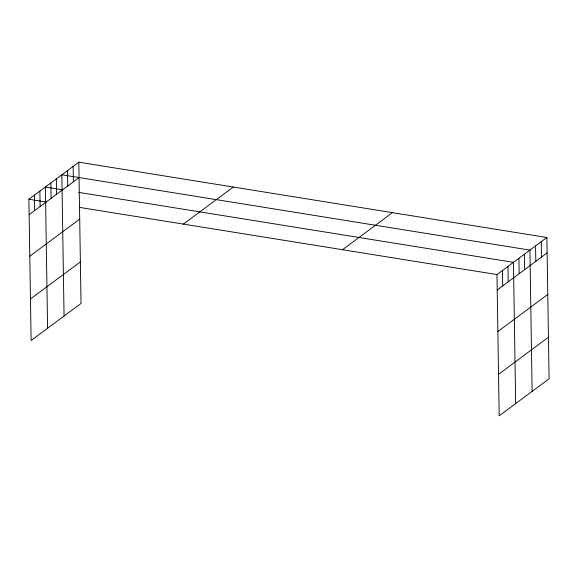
<?xml version="1.0" encoding="UTF-8"?>
<svg xmlns="http://www.w3.org/2000/svg" width="578" height="578" viewBox="0 0 578 578"><rect width="100%" height="100%" fill="white"/><g stroke="black" fill="none" stroke-linecap="round" stroke-linejoin="round"><path stroke-width="0.87" d="M78.81 162.18L81.028 303.428L31.118 340.493L28.9 199.244L78.81 162.18L546.882 237.507L549.1 378.756L499.19 415.82L496.972 274.572L546.882 237.507M29.146 214.669L79.049 177.605M29.796 256.191L79.706 219.127M30.468 298.971L80.378 261.906M183.363 224.105L233.274 187.034M342.508 249.718L392.419 212.646M497.217 289.997L547.12 252.926M497.868 331.519L547.778 294.448M498.539 374.298L548.45 337.234M62.923 189.837L45.373 187.012L47.591 328.261M78.724 192.38L513.445 262.34L515.663 403.589M28.9 199.244L46.45 202.069M79.8 207.437L496.972 274.572M541.225 241.705L541.47 257.131M535.568 245.91L535.813 261.328M532.128 391.357L529.91 250.108L61.839 174.78L64.057 316.029M524.419 254.183L524.665 269.608M518.928 258.265L519.174 273.69M507.954 266.422L508.192 281.84M502.463 270.497L502.701 285.922M73.153 166.377L73.392 181.803M67.496 170.582L67.742 186.008M56.348 178.862L56.593 194.28M50.857 182.937L51.102 198.362M39.882 191.094L40.12 206.519M34.391 195.169L34.629 210.594"/></g></svg>
